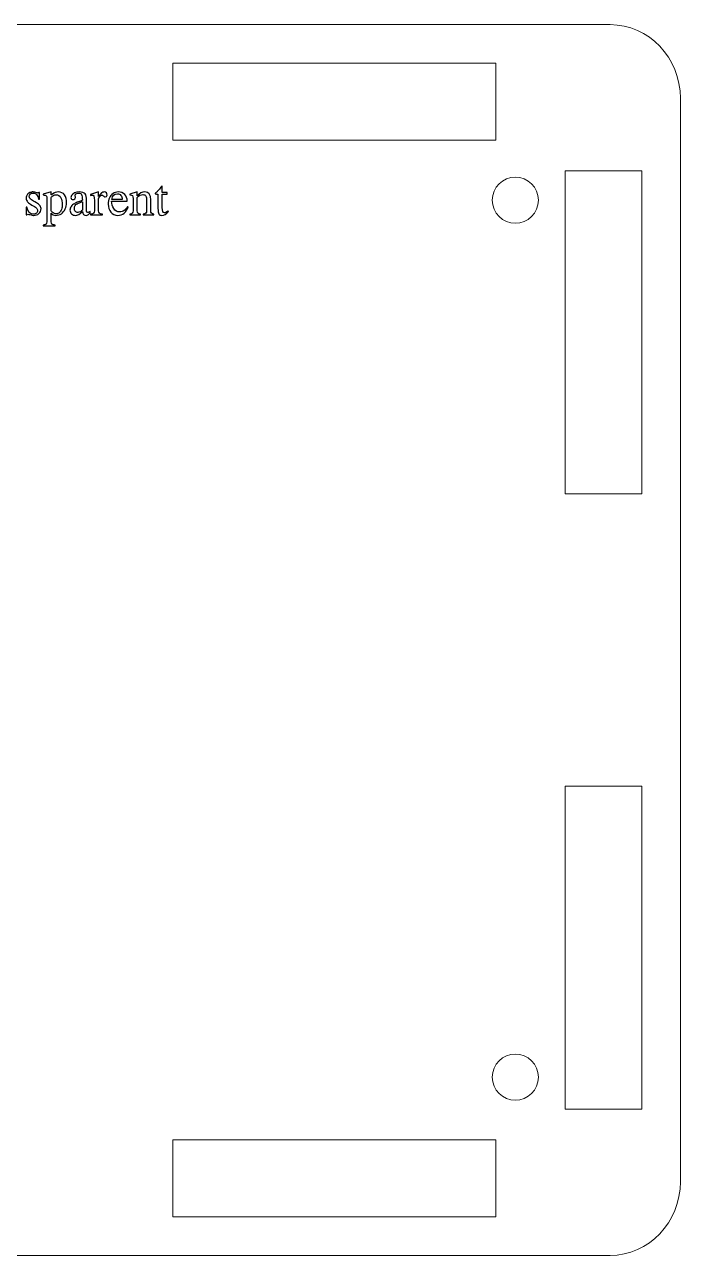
# Model space of a CAD drawing. Header units: inches. Extents: x -3.38 to 3.4, y -1.34 to 5.52.
# Drawn here: x 1.722 to 3.401, y 1.747 to 4.896 of the extents above; entities that cross this region are included whole.
import ezdxf

# ---------------------------------------------------------------- set-up
doc = ezdxf.new("R2010")
doc.units = ezdxf.units.IN
doc.header["$MEASUREMENT"] = 0
doc.layers.add('Layer 1', color=7, linetype='Continuous')

msp = doc.modelspace()

# ---------------------------------------------------------------- linework, layer by layer
at = {"layer": 'Layer 1', "lineweight": 5}
for points in [[(2.1014, 4.6008), (2.9282, 4.6008), (2.9282, 4.7977), (2.1014, 4.7977), (2.1014, 4.6008)], [(2.1014, 1.8449), (2.9282, 1.8449), (2.9282, 2.0418), (2.1014, 2.0418), (2.1014, 1.8449)]]:
    msp.add_lwpolyline(points, close=True, dxfattribs=at)
for centre in [(2.978, 4.4468), (2.978, 2.2027)]:
    msp.add_ellipse(centre, major_axis=(0, 0.0591), ratio=1, start_param=0, end_param=6.28318, dxfattribs=at)
for points, knots in [([(0.234, 4.8961), (0.234, 4.8961), (3.2208, 4.8961), (3.2208, 4.8961), (3.2208, 4.8961), (3.3197, 4.8961), (3.4006, 4.8114), (3.4006, 4.7078), (3.4006, 4.7078), (3.4006, 4.7078), (3.4006, 1.9348), (3.4006, 1.9348), (3.4006, 1.9348), (3.4006, 1.8312), (3.3197, 1.7465), (3.2208, 1.7465), (3.2208, 1.7465), (3.2208, 1.7465), (0.234, 1.7465), (0.234, 1.7465), (0.234, 1.7465), (0.1351, 1.7465), (0.0542, 1.8312), (0.0542, 1.9348), (0.0542, 1.9348), (0.0542, 1.9348), (0.0542, 4.7078), (0.0542, 4.7078), (0.0542, 4.7078), (0.0542, 4.8114), (0.1351, 4.8961), (0.234, 4.8961)], [0, 0, 0, 0, 0.125, 0.125, 0.125, 0.125, 0.25, 0.25, 0.25, 0.25, 0.375, 0.375, 0.375, 0.375, 0.5, 0.5, 0.5, 0.5, 0.625, 0.625, 0.625, 0.625, 0.75, 0.75, 0.75, 0.75, 0.875, 0.875, 0.875, 0.875, 1, 1, 1, 1]), ([(3.1054, 3.6953), (3.1054, 3.6953), (3.1054, 4.5221), (3.1054, 4.5221), (3.1054, 4.5221), (3.1054, 4.5221), (3.3022, 4.5221), (3.3022, 4.5221), (3.3022, 4.5221), (3.3022, 4.5221), (3.3022, 3.6953), (3.3022, 3.6953), (3.3022, 3.6953), (3.3022, 3.6953), (3.1054, 3.6953), (3.1054, 3.6953)], [0, 0, 0, 0, 0.25, 0.25, 0.25, 0.25, 0.5, 0.5, 0.5, 0.5, 0.75, 0.75, 0.75, 0.75, 1, 1, 1, 1]), ([(3.1054, 2.1205), (3.1054, 2.1205), (3.1054, 2.9473), (3.1054, 2.9473), (3.1054, 2.9473), (3.1054, 2.9473), (3.3022, 2.9473), (3.3022, 2.9473), (3.3022, 2.9473), (3.3022, 2.9473), (3.3022, 2.1205), (3.3022, 2.1205), (3.3022, 2.1205), (3.3022, 2.1205), (3.1054, 2.1205), (3.1054, 2.1205)], [0, 0, 0, 0, 0.25, 0.25, 0.25, 0.25, 0.5, 0.5, 0.5, 0.5, 0.75, 0.75, 0.75, 0.75, 1, 1, 1, 1])]:
    msp.add_open_spline(points, degree=3, knots=knots, dxfattribs=at)
at = {"layer": 'Layer 1'}
for points, knots in [([(2.0739, 4.4279), (2.0739, 4.4191), (2.0758, 4.4146), (2.0796, 4.4146), (2.0796, 4.4146), (2.0808, 4.4146), (2.0821, 4.4149), (2.0832, 4.4154), (2.0832, 4.4154), (2.0847, 4.416), (2.0864, 4.4173), (2.0881, 4.4193), (2.0881, 4.4193), (2.0881, 4.4193), (2.0897, 4.418), (2.0897, 4.418), (2.0897, 4.418), (2.0846, 4.4112), (2.0791, 4.4078), (2.0732, 4.4078), (2.0732, 4.4078), (2.069, 4.4078), (2.0663, 4.4092), (2.065, 4.4118), (2.065, 4.4118), (2.0637, 4.4144), (2.063, 4.4191), (2.063, 4.4257), (2.063, 4.4257), (2.063, 4.4257), (2.063, 4.4626), (2.063, 4.4626), (2.063, 4.4626), (2.063, 4.4626), (2.0592, 4.4626), (2.0592, 4.4626), (2.0592, 4.4626), (2.0576, 4.4626), (2.0567, 4.4627), (2.0563, 4.4629), (2.0563, 4.4629), (2.056, 4.463), (2.0558, 4.4636), (2.0558, 4.4644), (2.0558, 4.4644), (2.0582, 4.4661), (2.0602, 4.4679), (2.0621, 4.4698), (2.0621, 4.4698), (2.064, 4.4717), (2.0662, 4.4742), (2.0689, 4.4775), (2.0689, 4.4775), (2.0715, 4.4808), (2.0732, 4.4828), (2.0739, 4.4837), (2.0739, 4.4837), (2.0739, 4.4837), (2.0739, 4.4667), (2.0739, 4.4667), (2.0739, 4.4667), (2.0739, 4.4667), (2.0866, 4.4667), (2.0866, 4.4667), (2.0866, 4.4667), (2.0866, 4.4667), (2.0866, 4.4626), (2.0866, 4.4626), (2.0866, 4.4626), (2.0866, 4.4626), (2.0739, 4.4626), (2.0739, 4.4626), (2.0739, 4.4626), (2.0739, 4.4626), (2.0739, 4.4279), (2.0739, 4.4279)], [0, 0, 0, 0, 0.052632, 0.052632, 0.052632, 0.052632, 0.105263, 0.105263, 0.105263, 0.105263, 0.157895, 0.157895, 0.157895, 0.157895, 0.210526, 0.210526, 0.210526, 0.210526, 0.263158, 0.263158, 0.263158, 0.263158, 0.315789, 0.315789, 0.315789, 0.315789, 0.368421, 0.368421, 0.368421, 0.368421, 0.421053, 0.421053, 0.421053, 0.421053, 0.473684, 0.473684, 0.473684, 0.473684, 0.526316, 0.526316, 0.526316, 0.526316, 0.578947, 0.578947, 0.578947, 0.578947, 0.631579, 0.631579, 0.631579, 0.631579, 0.684211, 0.684211, 0.684211, 0.684211, 0.736842, 0.736842, 0.736842, 0.736842, 0.789474, 0.789474, 0.789474, 0.789474, 0.842105, 0.842105, 0.842105, 0.842105, 0.894737, 0.894737, 0.894737, 0.894737, 0.947368, 0.947368, 0.947368, 0.947368, 1, 1, 1, 1]), ([(1.7255, 4.4288), (1.7255, 4.4288), (1.7276, 4.4288), (1.7276, 4.4288), (1.7276, 4.4288), (1.7296, 4.4169), (1.7352, 4.411), (1.7444, 4.411), (1.7444, 4.411), (1.7472, 4.411), (1.7496, 4.4118), (1.7516, 4.4134), (1.7516, 4.4134), (1.7535, 4.4151), (1.7545, 4.4173), (1.7545, 4.4201), (1.7545, 4.4201), (1.7545, 4.4231), (1.7534, 4.4255), (1.7511, 4.4273), (1.7511, 4.4273), (1.7488, 4.4291), (1.7452, 4.4314), (1.7404, 4.4342), (1.7404, 4.4342), (1.7355, 4.4369), (1.7318, 4.4396), (1.7293, 4.4422), (1.7293, 4.4422), (1.7268, 4.4448), (1.7255, 4.4482), (1.7255, 4.4522), (1.7255, 4.4522), (1.7255, 4.4554), (1.7263, 4.4583), (1.7279, 4.4607), (1.7279, 4.4607), (1.7296, 4.463), (1.7317, 4.4648), (1.7345, 4.4661), (1.7345, 4.4661), (1.7372, 4.4673), (1.7402, 4.4679), (1.7434, 4.4679), (1.7434, 4.4679), (1.7455, 4.4679), (1.7487, 4.4671), (1.7529, 4.4656), (1.7529, 4.4656), (1.7537, 4.4653), (1.7545, 4.4652), (1.7554, 4.4652), (1.7554, 4.4652), (1.7563, 4.4652), (1.7571, 4.4657), (1.7576, 4.4667), (1.7576, 4.4667), (1.7576, 4.4667), (1.7593, 4.4667), (1.7593, 4.4667), (1.7593, 4.4667), (1.7593, 4.4667), (1.7593, 4.4495), (1.7593, 4.4495), (1.7593, 4.4495), (1.7593, 4.4495), (1.7572, 4.4495), (1.7572, 4.4495), (1.7572, 4.4495), (1.7559, 4.4545), (1.7542, 4.4583), (1.7522, 4.461), (1.7522, 4.461), (1.7502, 4.4637), (1.7471, 4.465), (1.7432, 4.465), (1.7432, 4.465), (1.7406, 4.465), (1.7383, 4.4643), (1.7364, 4.4627), (1.7364, 4.4627), (1.7344, 4.4612), (1.7335, 4.4591), (1.7335, 4.4566), (1.7335, 4.4566), (1.7335, 4.4539), (1.7346, 4.4515), (1.7369, 4.4496), (1.7369, 4.4496), (1.7392, 4.4477), (1.743, 4.4453), (1.748, 4.4424), (1.748, 4.4424), (1.7532, 4.4395), (1.757, 4.4368), (1.7596, 4.4343), (1.7596, 4.4343), (1.7623, 4.4318), (1.7636, 4.4287), (1.7636, 4.4252), (1.7636, 4.4252), (1.7636, 4.4198), (1.7618, 4.4156), (1.7581, 4.4125), (1.7581, 4.4125), (1.7544, 4.4094), (1.7499, 4.4078), (1.7444, 4.4078), (1.7444, 4.4078), (1.7431, 4.4078), (1.74, 4.4085), (1.7352, 4.4098), (1.7352, 4.4098), (1.7332, 4.4104), (1.7314, 4.4108), (1.73, 4.4108), (1.73, 4.4108), (1.7285, 4.4108), (1.7276, 4.4102), (1.7272, 4.409), (1.7272, 4.409), (1.7272, 4.409), (1.7255, 4.409), (1.7255, 4.409), (1.7255, 4.409), (1.7255, 4.409), (1.7255, 4.4288), (1.7255, 4.4288)], [0, 0, 0, 0, 0.03125, 0.03125, 0.03125, 0.03125, 0.0625, 0.0625, 0.0625, 0.0625, 0.09375, 0.09375, 0.09375, 0.09375, 0.125, 0.125, 0.125, 0.125, 0.15625, 0.15625, 0.15625, 0.15625, 0.1875, 0.1875, 0.1875, 0.1875, 0.21875, 0.21875, 0.21875, 0.21875, 0.25, 0.25, 0.25, 0.25, 0.28125, 0.28125, 0.28125, 0.28125, 0.3125, 0.3125, 0.3125, 0.3125, 0.34375, 0.34375, 0.34375, 0.34375, 0.375, 0.375, 0.375, 0.375, 0.40625, 0.40625, 0.40625, 0.40625, 0.4375, 0.4375, 0.4375, 0.4375, 0.46875, 0.46875, 0.46875, 0.46875, 0.5, 0.5, 0.5, 0.5, 0.53125, 0.53125, 0.53125, 0.53125, 0.5625, 0.5625, 0.5625, 0.5625, 0.59375, 0.59375, 0.59375, 0.59375, 0.625, 0.625, 0.625, 0.625, 0.65625, 0.65625, 0.65625, 0.65625, 0.6875, 0.6875, 0.6875, 0.6875, 0.71875, 0.71875, 0.71875, 0.71875, 0.75, 0.75, 0.75, 0.75, 0.78125, 0.78125, 0.78125, 0.78125, 0.8125, 0.8125, 0.8125, 0.8125, 0.84375, 0.84375, 0.84375, 0.84375, 0.875, 0.875, 0.875, 0.875, 0.90625, 0.90625, 0.90625, 0.90625, 0.9375, 0.9375, 0.9375, 0.9375, 0.96875, 0.96875, 0.96875, 0.96875, 1, 1, 1, 1]), ([(1.7784, 4.4512), (1.7784, 4.4548), (1.7779, 4.4572), (1.777, 4.4584), (1.777, 4.4584), (1.776, 4.4596), (1.7734, 4.4601), (1.769, 4.4601), (1.769, 4.4601), (1.769, 4.4601), (1.769, 4.4619), (1.769, 4.4619), (1.769, 4.4619), (1.769, 4.4619), (1.7895, 4.4679), (1.7895, 4.4679), (1.7895, 4.4679), (1.7895, 4.4679), (1.7895, 4.4601), (1.7895, 4.4601), (1.7895, 4.4601), (1.79, 4.4601), (1.7911, 4.4608), (1.7928, 4.4623), (1.7928, 4.4623), (1.7968, 4.466), (1.8019, 4.4679), (1.8081, 4.4679), (1.8081, 4.4679), (1.8149, 4.4679), (1.8201, 4.4653), (1.8237, 4.4601), (1.8237, 4.4601), (1.8273, 4.455), (1.8291, 4.4484), (1.8291, 4.4403), (1.8291, 4.4403), (1.8291, 4.4346), (1.828, 4.4293), (1.8256, 4.4243), (1.8256, 4.4243), (1.8233, 4.4193), (1.82, 4.4153), (1.8157, 4.4123), (1.8157, 4.4123), (1.8115, 4.4093), (1.8067, 4.4078), (1.8013, 4.4078), (1.8013, 4.4078), (1.7969, 4.4078), (1.793, 4.4098), (1.7895, 4.4137), (1.7895, 4.4137), (1.7895, 4.4137), (1.7895, 4.3917), (1.7895, 4.3917), (1.7895, 4.3917), (1.7895, 4.3888), (1.7902, 4.3867), (1.7916, 4.3854), (1.7916, 4.3854), (1.793, 4.3842), (1.7958, 4.3834), (1.7999, 4.3831), (1.7999, 4.3831), (1.7999, 4.3831), (1.7999, 4.3814), (1.7999, 4.3814), (1.7999, 4.3814), (1.7999, 4.3814), (1.769, 4.3814), (1.769, 4.3814), (1.769, 4.3814), (1.769, 4.3814), (1.769, 4.3831), (1.769, 4.3831), (1.769, 4.3831), (1.7727, 4.3834), (1.7751, 4.3842), (1.7764, 4.3854), (1.7764, 4.3854), (1.7777, 4.3867), (1.7784, 4.3888), (1.7784, 4.3917), (1.7784, 4.3917), (1.7784, 4.3917), (1.7784, 4.4512), (1.7784, 4.4512)], [0, 0, 0, 0, 0.045455, 0.045455, 0.045455, 0.045455, 0.090909, 0.090909, 0.090909, 0.090909, 0.136364, 0.136364, 0.136364, 0.136364, 0.181818, 0.181818, 0.181818, 0.181818, 0.227273, 0.227273, 0.227273, 0.227273, 0.272727, 0.272727, 0.272727, 0.272727, 0.318182, 0.318182, 0.318182, 0.318182, 0.363636, 0.363636, 0.363636, 0.363636, 0.409091, 0.409091, 0.409091, 0.409091, 0.454545, 0.454545, 0.454545, 0.454545, 0.5, 0.5, 0.5, 0.5, 0.545455, 0.545455, 0.545455, 0.545455, 0.590909, 0.590909, 0.590909, 0.590909, 0.636364, 0.636364, 0.636364, 0.636364, 0.681818, 0.681818, 0.681818, 0.681818, 0.727273, 0.727273, 0.727273, 0.727273, 0.772727, 0.772727, 0.772727, 0.772727, 0.818182, 0.818182, 0.818182, 0.818182, 0.863636, 0.863636, 0.863636, 0.863636, 0.909091, 0.909091, 0.909091, 0.909091, 0.954545, 0.954545, 0.954545, 0.954545, 1, 1, 1, 1]), ([(1.7895, 4.4222), (1.7895, 4.4204), (1.7898, 4.419), (1.7906, 4.418), (1.7906, 4.418), (1.7913, 4.417), (1.7925, 4.4159), (1.7944, 4.4146), (1.7944, 4.4146), (1.7969, 4.413), (1.7996, 4.4121), (1.8025, 4.4121), (1.8025, 4.4121), (1.8056, 4.4121), (1.8083, 4.4131), (1.8106, 4.4151), (1.8106, 4.4151), (1.813, 4.4172), (1.8148, 4.4199), (1.8161, 4.4234), (1.8161, 4.4234), (1.8174, 4.4269), (1.818, 4.4309), (1.818, 4.4353), (1.818, 4.4353), (1.818, 4.4421), (1.8168, 4.448), (1.8145, 4.4531), (1.8145, 4.4531), (1.8121, 4.4582), (1.8079, 4.4607), (1.8019, 4.4607), (1.8019, 4.4607), (1.7981, 4.4607), (1.7947, 4.4593), (1.7918, 4.4566), (1.7918, 4.4566), (1.7907, 4.4555), (1.79, 4.4546), (1.7898, 4.4541), (1.7898, 4.4541), (1.7896, 4.4535), (1.7895, 4.4524), (1.7895, 4.4508), (1.7895, 4.4508), (1.7895, 4.4508), (1.7895, 4.4222), (1.7895, 4.4222)], [0, 0, 0, 0, 0.083333, 0.083333, 0.083333, 0.083333, 0.166667, 0.166667, 0.166667, 0.166667, 0.25, 0.25, 0.25, 0.25, 0.333333, 0.333333, 0.333333, 0.333333, 0.416667, 0.416667, 0.416667, 0.416667, 0.5, 0.5, 0.5, 0.5, 0.583333, 0.583333, 0.583333, 0.583333, 0.666667, 0.666667, 0.666667, 0.666667, 0.75, 0.75, 0.75, 0.75, 0.833333, 0.833333, 0.833333, 0.833333, 0.916667, 0.916667, 0.916667, 0.916667, 1, 1, 1, 1]), ([(1.8803, 4.4191), (1.8803, 4.4164), (1.8812, 4.415), (1.883, 4.415), (1.883, 4.415), (1.8848, 4.415), (1.887, 4.4161), (1.8898, 4.4181), (1.8898, 4.4181), (1.8898, 4.4181), (1.8898, 4.4147), (1.8898, 4.4147), (1.8898, 4.4147), (1.8886, 4.4132), (1.8869, 4.4117), (1.8848, 4.4101), (1.8848, 4.4101), (1.8827, 4.4086), (1.8809, 4.4078), (1.8793, 4.4078), (1.8793, 4.4078), (1.8733, 4.4078), (1.8702, 4.4111), (1.87, 4.4178), (1.87, 4.4178), (1.8628, 4.4111), (1.8566, 4.4078), (1.8513, 4.4078), (1.8513, 4.4078), (1.8475, 4.4078), (1.8443, 4.4092), (1.8417, 4.4118), (1.8417, 4.4118), (1.839, 4.4145), (1.8377, 4.4177), (1.8377, 4.4215), (1.8377, 4.4215), (1.8377, 4.4251), (1.8387, 4.4282), (1.8409, 4.4309), (1.8409, 4.4309), (1.843, 4.4336), (1.8457, 4.4359), (1.8489, 4.4378), (1.8489, 4.4378), (1.8521, 4.4396), (1.8555, 4.4412), (1.8591, 4.4426), (1.8591, 4.4426), (1.8627, 4.444), (1.8661, 4.4453), (1.8694, 4.4465), (1.8694, 4.4465), (1.8694, 4.4536), (1.8688, 4.4585), (1.8676, 4.4611), (1.8676, 4.4611), (1.8664, 4.4637), (1.8639, 4.465), (1.86, 4.465), (1.86, 4.465), (1.8585, 4.465), (1.8568, 4.4647), (1.8551, 4.4641), (1.8551, 4.4641), (1.8534, 4.4635), (1.8522, 4.4626), (1.8517, 4.4615), (1.8517, 4.4615), (1.8514, 4.4612), (1.8513, 4.4604), (1.8513, 4.4592), (1.8513, 4.4592), (1.8513, 4.4587), (1.8513, 4.4578), (1.8514, 4.4567), (1.8514, 4.4567), (1.8515, 4.4555), (1.8515, 4.4546), (1.8515, 4.4539), (1.8515, 4.4539), (1.8515, 4.4525), (1.8509, 4.4512), (1.8497, 4.45), (1.8497, 4.45), (1.8486, 4.4488), (1.8473, 4.4483), (1.8458, 4.4483), (1.8458, 4.4483), (1.8421, 4.4483), (1.8402, 4.45), (1.8402, 4.4535), (1.8402, 4.4535), (1.8402, 4.4554), (1.8407, 4.457), (1.8416, 4.4584), (1.8416, 4.4584), (1.845, 4.4648), (1.8517, 4.4679), (1.8618, 4.4679), (1.8618, 4.4679), (1.8688, 4.4679), (1.8736, 4.4663), (1.8763, 4.4631), (1.8763, 4.4631), (1.8789, 4.4598), (1.8803, 4.4542), (1.8803, 4.4461), (1.8803, 4.4461), (1.8803, 4.4461), (1.8803, 4.4191), (1.8803, 4.4191)], [0, 0, 0, 0, 0.035714, 0.035714, 0.035714, 0.035714, 0.071429, 0.071429, 0.071429, 0.071429, 0.107143, 0.107143, 0.107143, 0.107143, 0.142857, 0.142857, 0.142857, 0.142857, 0.178571, 0.178571, 0.178571, 0.178571, 0.214286, 0.214286, 0.214286, 0.214286, 0.25, 0.25, 0.25, 0.25, 0.285714, 0.285714, 0.285714, 0.285714, 0.321429, 0.321429, 0.321429, 0.321429, 0.357143, 0.357143, 0.357143, 0.357143, 0.392857, 0.392857, 0.392857, 0.392857, 0.428571, 0.428571, 0.428571, 0.428571, 0.464286, 0.464286, 0.464286, 0.464286, 0.5, 0.5, 0.5, 0.5, 0.535714, 0.535714, 0.535714, 0.535714, 0.571429, 0.571429, 0.571429, 0.571429, 0.607143, 0.607143, 0.607143, 0.607143, 0.642857, 0.642857, 0.642857, 0.642857, 0.678571, 0.678571, 0.678571, 0.678571, 0.714286, 0.714286, 0.714286, 0.714286, 0.75, 0.75, 0.75, 0.75, 0.785714, 0.785714, 0.785714, 0.785714, 0.821429, 0.821429, 0.821429, 0.821429, 0.857143, 0.857143, 0.857143, 0.857143, 0.892857, 0.892857, 0.892857, 0.892857, 0.928571, 0.928571, 0.928571, 0.928571, 0.964286, 0.964286, 0.964286, 0.964286, 1, 1, 1, 1]), ([(1.8694, 4.443), (1.8667, 4.4421), (1.8642, 4.4412), (1.862, 4.4403), (1.862, 4.4403), (1.8597, 4.4395), (1.8576, 4.4385), (1.8557, 4.4374), (1.8557, 4.4374), (1.8537, 4.4362), (1.8521, 4.4347), (1.8509, 4.4329), (1.8509, 4.4329), (1.8496, 4.431), (1.849, 4.4287), (1.849, 4.4259), (1.849, 4.4259), (1.849, 4.4229), (1.8498, 4.4204), (1.8513, 4.4184), (1.8513, 4.4184), (1.8529, 4.4164), (1.8552, 4.4154), (1.8581, 4.4154), (1.8581, 4.4154), (1.8594, 4.4154), (1.8615, 4.416), (1.8643, 4.4173), (1.8643, 4.4173), (1.867, 4.4186), (1.8687, 4.4198), (1.8694, 4.4211), (1.8694, 4.4211), (1.8694, 4.4211), (1.8694, 4.443), (1.8694, 4.443)], [0, 0, 0, 0, 0.111111, 0.111111, 0.111111, 0.111111, 0.222222, 0.222222, 0.222222, 0.222222, 0.333333, 0.333333, 0.333333, 0.333333, 0.444444, 0.444444, 0.444444, 0.444444, 0.555556, 0.555556, 0.555556, 0.555556, 0.666667, 0.666667, 0.666667, 0.666667, 0.777778, 0.777778, 0.777778, 0.777778, 0.888889, 0.888889, 0.888889, 0.888889, 1, 1, 1, 1]), ([(1.9001, 4.4475), (1.9001, 4.4523), (1.8997, 4.4555), (1.899, 4.4573), (1.899, 4.4573), (1.8983, 4.4591), (1.897, 4.46), (1.895, 4.46), (1.895, 4.46), (1.8936, 4.46), (1.8921, 4.4597), (1.8906, 4.4592), (1.8906, 4.4592), (1.8906, 4.4592), (1.8906, 4.4612), (1.8906, 4.4612), (1.8906, 4.4612), (1.8906, 4.4612), (1.911, 4.4679), (1.911, 4.4679), (1.911, 4.4679), (1.911, 4.4679), (1.911, 4.4565), (1.911, 4.4565), (1.911, 4.4565), (1.9128, 4.4594), (1.9149, 4.462), (1.9175, 4.4644), (1.9175, 4.4644), (1.9201, 4.4668), (1.9228, 4.4679), (1.9256, 4.4679), (1.9256, 4.4679), (1.9304, 4.4679), (1.9328, 4.4651), (1.9328, 4.4596), (1.9328, 4.4596), (1.9324, 4.4568), (1.9307, 4.4555), (1.9276, 4.4555), (1.9276, 4.4555), (1.9266, 4.4555), (1.9258, 4.4557), (1.9252, 4.456), (1.9252, 4.456), (1.9245, 4.4564), (1.9238, 4.4569), (1.9229, 4.4578), (1.9229, 4.4578), (1.922, 4.4586), (1.9213, 4.4591), (1.9208, 4.4595), (1.9208, 4.4595), (1.9203, 4.4598), (1.9197, 4.46), (1.919, 4.46), (1.919, 4.46), (1.9177, 4.46), (1.916, 4.4587), (1.914, 4.4563), (1.914, 4.4563), (1.912, 4.4539), (1.911, 4.4518), (1.911, 4.45), (1.911, 4.45), (1.911, 4.45), (1.911, 4.4195), (1.911, 4.4195), (1.911, 4.4195), (1.911, 4.4166), (1.9117, 4.4145), (1.913, 4.4133), (1.913, 4.4133), (1.9144, 4.412), (1.9169, 4.4112), (1.9207, 4.411), (1.9207, 4.411), (1.9207, 4.411), (1.9207, 4.4092), (1.9207, 4.4092), (1.9207, 4.4092), (1.9207, 4.4092), (1.8906, 4.4092), (1.8906, 4.4092), (1.8906, 4.4092), (1.8906, 4.4092), (1.8906, 4.411), (1.8906, 4.411), (1.8906, 4.411), (1.8943, 4.4112), (1.8968, 4.412), (1.8981, 4.4133), (1.8981, 4.4133), (1.8994, 4.4145), (1.9001, 4.4166), (1.9001, 4.4195), (1.9001, 4.4195), (1.9001, 4.4195), (1.9001, 4.4475), (1.9001, 4.4475)], [0, 0, 0, 0, 0.04, 0.04, 0.04, 0.04, 0.08, 0.08, 0.08, 0.08, 0.12, 0.12, 0.12, 0.12, 0.16, 0.16, 0.16, 0.16, 0.2, 0.2, 0.2, 0.2, 0.24, 0.24, 0.24, 0.24, 0.28, 0.28, 0.28, 0.28, 0.32, 0.32, 0.32, 0.32, 0.36, 0.36, 0.36, 0.36, 0.4, 0.4, 0.4, 0.4, 0.44, 0.44, 0.44, 0.44, 0.48, 0.48, 0.48, 0.48, 0.52, 0.52, 0.52, 0.52, 0.56, 0.56, 0.56, 0.56, 0.6, 0.6, 0.6, 0.6, 0.64, 0.64, 0.64, 0.64, 0.68, 0.68, 0.68, 0.68, 0.72, 0.72, 0.72, 0.72, 0.76, 0.76, 0.76, 0.76, 0.8, 0.8, 0.8, 0.8, 0.84, 0.84, 0.84, 0.84, 0.88, 0.88, 0.88, 0.88, 0.92, 0.92, 0.92, 0.92, 0.96, 0.96, 0.96, 0.96, 1, 1, 1, 1]), ([(1.9444, 4.4446), (1.9445, 4.4375), (1.9464, 4.431), (1.9499, 4.4253), (1.9499, 4.4253), (1.9534, 4.4195), (1.9586, 4.4166), (1.9652, 4.4166), (1.9652, 4.4166), (1.9692, 4.4166), (1.9729, 4.4179), (1.9763, 4.4205), (1.9763, 4.4205), (1.9797, 4.4231), (1.9825, 4.4263), (1.9847, 4.4302), (1.9847, 4.4302), (1.9847, 4.4302), (1.9868, 4.4294), (1.9868, 4.4294), (1.9868, 4.4294), (1.9847, 4.4233), (1.9812, 4.4181), (1.9764, 4.414), (1.9764, 4.414), (1.9716, 4.4099), (1.9661, 4.4078), (1.96, 4.4078), (1.96, 4.4078), (1.9528, 4.4078), (1.947, 4.4107), (1.9425, 4.4163), (1.9425, 4.4163), (1.9379, 4.422), (1.9357, 4.4288), (1.9357, 4.4367), (1.9357, 4.4367), (1.9357, 4.4427), (1.9367, 4.4481), (1.9389, 4.4529), (1.9389, 4.4529), (1.941, 4.4576), (1.944, 4.4613), (1.9479, 4.4639), (1.9479, 4.4639), (1.9519, 4.4666), (1.9565, 4.4679), (1.9617, 4.4679), (1.9617, 4.4679), (1.9685, 4.4679), (1.9739, 4.4658), (1.9779, 4.4614), (1.9779, 4.4614), (1.982, 4.4571), (1.9841, 4.4515), (1.9843, 4.4446), (1.9843, 4.4446), (1.9843, 4.4446), (1.9444, 4.4446), (1.9444, 4.4446)], [0, 0, 0, 0, 0.066667, 0.066667, 0.066667, 0.066667, 0.133333, 0.133333, 0.133333, 0.133333, 0.2, 0.2, 0.2, 0.2, 0.266667, 0.266667, 0.266667, 0.266667, 0.333333, 0.333333, 0.333333, 0.333333, 0.4, 0.4, 0.4, 0.4, 0.466667, 0.466667, 0.466667, 0.466667, 0.533333, 0.533333, 0.533333, 0.533333, 0.6, 0.6, 0.6, 0.6, 0.666667, 0.666667, 0.666667, 0.666667, 0.733333, 0.733333, 0.733333, 0.733333, 0.8, 0.8, 0.8, 0.8, 0.866667, 0.866667, 0.866667, 0.866667, 0.933333, 0.933333, 0.933333, 0.933333, 1, 1, 1, 1]), ([(1.9713, 4.4486), (1.971, 4.4529), (1.9699, 4.4564), (1.9679, 4.4592), (1.9679, 4.4592), (1.9659, 4.4621), (1.9629, 4.4635), (1.959, 4.4635), (1.959, 4.4635), (1.951, 4.4635), (1.9463, 4.4585), (1.9448, 4.4486), (1.9448, 4.4486), (1.9448, 4.4486), (1.9713, 4.4486), (1.9713, 4.4486)], [0, 0, 0, 0, 0.25, 0.25, 0.25, 0.25, 0.5, 0.5, 0.5, 0.5, 0.75, 0.75, 0.75, 0.75, 1, 1, 1, 1]), ([(1.9991, 4.4508), (1.9991, 4.4549), (1.9986, 4.4575), (1.9977, 4.4586), (1.9977, 4.4586), (1.9969, 4.4596), (1.9946, 4.4601), (1.9909, 4.4601), (1.9909, 4.4601), (1.9909, 4.4601), (1.9909, 4.4619), (1.9909, 4.4619), (1.9909, 4.4619), (1.9909, 4.4619), (2.01, 4.4679), (2.01, 4.4679), (2.01, 4.4679), (2.01, 4.4679), (2.01, 4.4576), (2.01, 4.4576), (2.01, 4.4576), (2.0161, 4.4645), (2.0226, 4.4679), (2.0296, 4.4679), (2.0296, 4.4679), (2.0396, 4.4679), (2.0446, 4.4611), (2.0446, 4.4473), (2.0446, 4.4473), (2.0446, 4.4473), (2.0446, 4.4195), (2.0446, 4.4195), (2.0446, 4.4195), (2.0446, 4.4167), (2.0452, 4.4146), (2.0463, 4.4133), (2.0463, 4.4133), (2.0475, 4.412), (2.0496, 4.4112), (2.0526, 4.411), (2.0526, 4.411), (2.0526, 4.411), (2.0526, 4.4092), (2.0526, 4.4092), (2.0526, 4.4092), (2.0526, 4.4092), (2.0255, 4.4092), (2.0255, 4.4092), (2.0255, 4.4092), (2.0255, 4.4092), (2.0255, 4.411), (2.0255, 4.411), (2.0255, 4.411), (2.0286, 4.4112), (2.0308, 4.412), (2.0319, 4.4133), (2.0319, 4.4133), (2.0331, 4.4146), (2.0337, 4.4167), (2.0337, 4.4195), (2.0337, 4.4195), (2.0337, 4.4195), (2.0337, 4.4471), (2.0337, 4.4471), (2.0337, 4.4471), (2.0337, 4.4517), (2.0331, 4.4551), (2.0318, 4.4575), (2.0318, 4.4575), (2.0306, 4.4599), (2.028, 4.4611), (2.024, 4.4611), (2.024, 4.4611), (2.0193, 4.4611), (2.0146, 4.4587), (2.01, 4.4537), (2.01, 4.4537), (2.01, 4.4537), (2.01, 4.4195), (2.01, 4.4195), (2.01, 4.4195), (2.01, 4.4167), (2.0106, 4.4146), (2.0117, 4.4133), (2.0117, 4.4133), (2.0129, 4.412), (2.015, 4.4112), (2.0179, 4.411), (2.0179, 4.411), (2.0179, 4.411), (2.0179, 4.4092), (2.0179, 4.4092), (2.0179, 4.4092), (2.0179, 4.4092), (1.9909, 4.4092), (1.9909, 4.4092), (1.9909, 4.4092), (1.9909, 4.4092), (1.9909, 4.411), (1.9909, 4.411), (1.9909, 4.411), (1.994, 4.4112), (1.9962, 4.412), (1.9973, 4.4133), (1.9973, 4.4133), (1.9985, 4.4146), (1.9991, 4.4167), (1.9991, 4.4195), (1.9991, 4.4195), (1.9991, 4.4195), (1.9991, 4.4508), (1.9991, 4.4508)], [0, 0, 0, 0, 0.035714, 0.035714, 0.035714, 0.035714, 0.071429, 0.071429, 0.071429, 0.071429, 0.107143, 0.107143, 0.107143, 0.107143, 0.142857, 0.142857, 0.142857, 0.142857, 0.178571, 0.178571, 0.178571, 0.178571, 0.214286, 0.214286, 0.214286, 0.214286, 0.25, 0.25, 0.25, 0.25, 0.285714, 0.285714, 0.285714, 0.285714, 0.321429, 0.321429, 0.321429, 0.321429, 0.357143, 0.357143, 0.357143, 0.357143, 0.392857, 0.392857, 0.392857, 0.392857, 0.428571, 0.428571, 0.428571, 0.428571, 0.464286, 0.464286, 0.464286, 0.464286, 0.5, 0.5, 0.5, 0.5, 0.535714, 0.535714, 0.535714, 0.535714, 0.571429, 0.571429, 0.571429, 0.571429, 0.607143, 0.607143, 0.607143, 0.607143, 0.642857, 0.642857, 0.642857, 0.642857, 0.678571, 0.678571, 0.678571, 0.678571, 0.714286, 0.714286, 0.714286, 0.714286, 0.75, 0.75, 0.75, 0.75, 0.785714, 0.785714, 0.785714, 0.785714, 0.821429, 0.821429, 0.821429, 0.821429, 0.857143, 0.857143, 0.857143, 0.857143, 0.892857, 0.892857, 0.892857, 0.892857, 0.928571, 0.928571, 0.928571, 0.928571, 0.964286, 0.964286, 0.964286, 0.964286, 1, 1, 1, 1])]:
    msp.add_open_spline(points, degree=3, knots=knots, dxfattribs=at)

doc.saveas('drawing.dxf')
